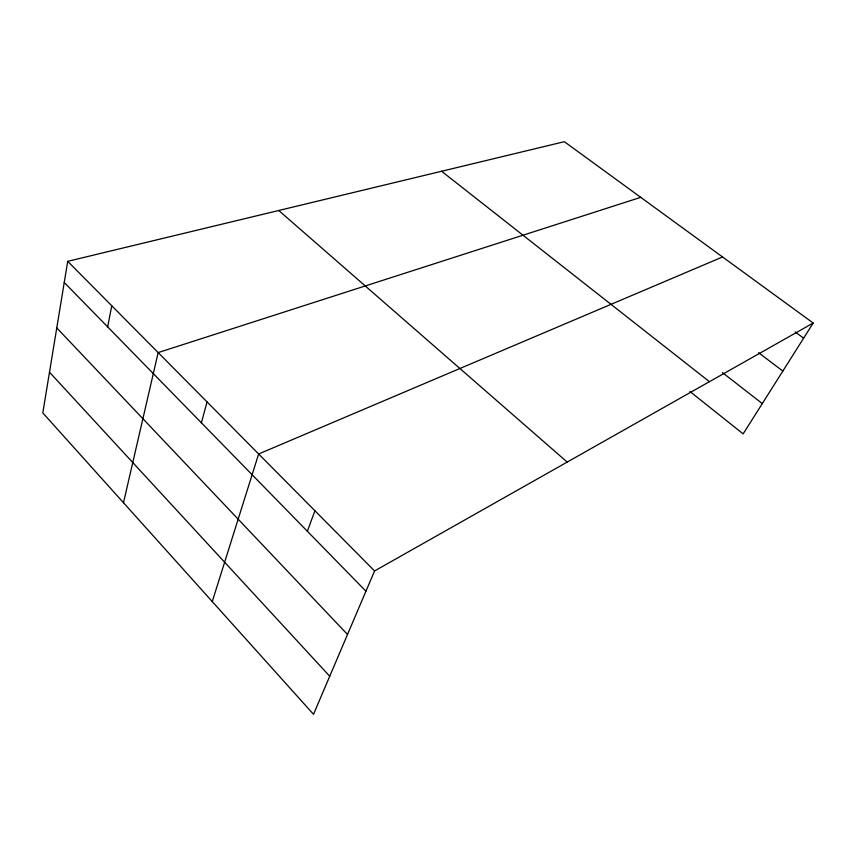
<?xml version="1.0" encoding="UTF-8"?>
<svg xmlns="http://www.w3.org/2000/svg" width="856" height="856" viewBox="0 0 856 856"><rect width="100%" height="100%" fill="white"/><g stroke="black" fill="none" stroke-linecap="round" stroke-linejoin="round"><path stroke-width="1.28" d="M67.72 261.326L42.8 412.902L313.521 714.311L374.575 570.952L813.2 323.033L564.35 141.689L67.72 261.326L374.575 570.952M107.642 326.885L111.772 305.785M123.489 502.75L158.157 352.586L640.727 197.34M201.395 422.821L207.045 401.913M212.267 601.575L258.651 453.98L722.55 256.971M307.379 531.287L314.901 510.743M813.2 323.033L743.147 433.874L689.915 391.481M795.149 331.914L803.634 338.174M758.587 352.704L782.833 371.076M722.432 372.595L762.289 403.583M441.6 171.264L709.442 381.68M278.746 210.49L567.186 462.08M64.243 282.459L365.951 591.218M56.774 327.912L347.515 634.489M49.488 372.189L329.731 676.251"/></g></svg>
